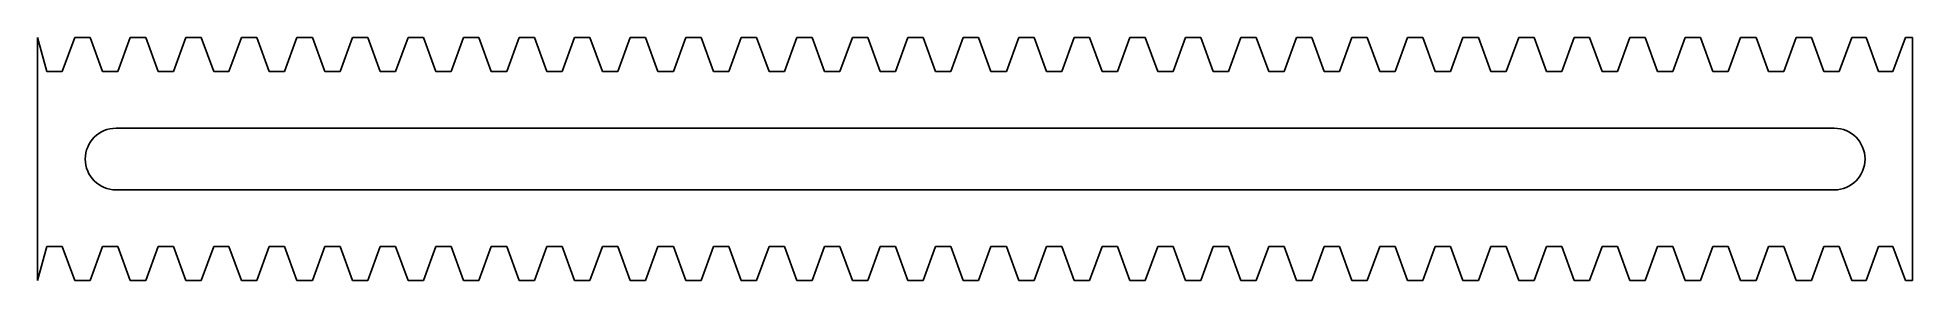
# Model space of a CAD drawing. Header units: millimetres. Extents: x 266 to 454, y 156 to 181.
import ezdxf

# ---------------------------------------------------------------- set-up
doc = ezdxf.new("R2010")
doc.units = ezdxf.units.MM

msp = doc.modelspace()

# ---------------------------------------------------------------- linework, layer by layer
for p, q in [((265.62, 180.55), (265.62, 156.11)), ((266.55, 177.13), (265.62, 180.55)), ((269.37, 180.55), (268.1, 177.13)), ((270.91, 180.55), (269.37, 180.55)), ((272.16, 177.12), (270.91, 180.55)), ((274.95, 180.55), (273.7, 177.12)), ((276.5, 180.55), (274.95, 180.55)), ((277.74, 177.12), (276.5, 180.55)), ((280.54, 180.55), (279.29, 177.12)), ((282.08, 180.55), (280.54, 180.55)), ((283.33, 177.12), (282.08, 180.55)), ((286.12, 180.55), (284.87, 177.12)), ((287.66, 180.55), (286.12, 180.55)), ((288.91, 177.12), (287.66, 180.55)), ((291.7, 180.55), (290.45, 177.12)), ((293.25, 180.55), (291.7, 180.55)), ((294.49, 177.12), (293.25, 180.55)), ((297.29, 180.55), (296.04, 177.12)), ((298.83, 180.55), (297.29, 180.55)), ((300.08, 177.12), (298.83, 180.55)), ((302.87, 180.55), (301.62, 177.12)), ((304.41, 180.55), (302.87, 180.55)), ((305.66, 177.12), (304.41, 180.55)), ((308.45, 180.55), (307.2, 177.12)), ((310, 180.55), (308.45, 180.55)), ((311.24, 177.12), (310, 180.55)), ((314.04, 180.55), (312.79, 177.12)), ((315.58, 180.55), (314.04, 180.55)), ((316.83, 177.12), (315.58, 180.55)), ((319.62, 180.55), (318.37, 177.12)), ((321.16, 180.55), (319.62, 180.55)), ((322.41, 177.12), (321.16, 180.55)), ((325.2, 180.55), (323.95, 177.12)), ((326.75, 180.55), (325.2, 180.55)), ((327.99, 177.12), (326.75, 180.55)), ((330.79, 180.55), (329.54, 177.12)), ((332.33, 180.55), (330.79, 180.55)), ((333.58, 177.12), (332.33, 180.55)), ((336.37, 180.55), (335.12, 177.12)), ((337.91, 180.55), (336.37, 180.55)), ((339.16, 177.12), (337.91, 180.55)), ((341.95, 180.55), (340.7, 177.12)), ((343.5, 180.55), (341.95, 180.55)), ((344.74, 177.12), (343.5, 180.55)), ((347.54, 180.55), (346.29, 177.12)), ((349.08, 180.55), (347.54, 180.55)), ((350.33, 177.12), (349.08, 180.55)), ((353.12, 180.55), (351.87, 177.12)), ((354.66, 180.55), (353.12, 180.55)), ((355.91, 177.12), (354.66, 180.55)), ((358.68, 180.56), (357.45, 177.12)), ((360.22, 180.56), (358.68, 180.56)), ((361.47, 177.13), (360.22, 180.56)), ((364.27, 180.56), (363.02, 177.13)), ((365.81, 180.56), (364.27, 180.56)), ((367.06, 177.13), (365.81, 180.56)), ((369.85, 180.56), (368.6, 177.13)), ((371.39, 180.56), (369.85, 180.56)), ((372.64, 177.13), (371.39, 180.56)), ((375.43, 180.56), (374.19, 177.13)), ((376.98, 180.56), (375.43, 180.56)), ((378.23, 177.13), (376.98, 180.56)), ((381.02, 180.56), (379.77, 177.13)), ((382.56, 180.56), (381.02, 180.56)), ((383.81, 177.13), (382.56, 180.56)), ((386.6, 180.56), (385.35, 177.13)), ((388.14, 180.56), (386.6, 180.56)), ((389.39, 177.13), (388.14, 180.56)), ((392.18, 180.56), (390.94, 177.13)), ((393.73, 180.56), (392.18, 180.56)), ((394.96, 177.12), (393.73, 180.56)), ((397.76, 180.55), (396.51, 177.12)), ((399.3, 180.55), (397.76, 180.55)), ((400.55, 177.12), (399.3, 180.55)), ((403.34, 180.55), (402.09, 177.12)), ((404.88, 180.55), (403.34, 180.55)), ((406.13, 177.12), (404.88, 180.55)), ((408.92, 180.55), (407.67, 177.12)), ((410.47, 180.55), (408.92, 180.55)), ((411.71, 177.12), (410.47, 180.55)), ((414.53, 180.54), (413.26, 177.12)), ((416.07, 180.54), (414.53, 180.54)), ((417.32, 177.12), (416.07, 180.54)), ((420.11, 180.54), (418.86, 177.12)), ((421.65, 180.54), (420.11, 180.54)), ((422.9, 177.12), (421.65, 180.54)), ((425.69, 180.54), (424.44, 177.12)), ((427.24, 180.54), (425.69, 180.54)), ((428.48, 177.12), (427.24, 180.54)), ((431.25, 180.55), (430.03, 177.12)), ((432.79, 180.55), (431.25, 180.55)), ((434.04, 177.13), (432.79, 180.55)), ((436.83, 180.55), (435.59, 177.13)), ((438.38, 180.55), (436.83, 180.55)), ((439.62, 177.13), (438.38, 180.55)), ((442.42, 180.55), (441.17, 177.13)), ((443.96, 180.55), (442.42, 180.55)), ((445.21, 177.13), (443.96, 180.55)), ((448, 180.55), (446.75, 177.13)), ((448.72, 180.55), (448, 180.55)), ((449.44, 180.55), (448.72, 180.55)), ((448.72, 180.55), (448.72, 180.55)), ((450.69, 177.13), (449.44, 180.55)), ((453.39, 180.55), (452.14, 177.13)), ((454.11, 180.55), (453.39, 180.55)), ((454.11, 168.33), (454.11, 180.55)), ((268.1, 177.13), (266.55, 177.13)), ((273.7, 177.12), (272.16, 177.12)), ((279.29, 177.12), (277.74, 177.12)), ((284.87, 177.12), (283.33, 177.12)), ((290.45, 177.12), (288.91, 177.12)), ((296.04, 177.12), (294.49, 177.12)), ((301.62, 177.12), (300.08, 177.12)), ((307.2, 177.12), (305.66, 177.12)), ((312.79, 177.12), (311.24, 177.12)), ((318.37, 177.12), (316.83, 177.12)), ((323.95, 177.12), (322.41, 177.12)), ((329.54, 177.12), (327.99, 177.12)), ((335.12, 177.12), (333.58, 177.12)), ((340.7, 177.12), (339.16, 177.12)), ((346.29, 177.12), (344.74, 177.12)), ((351.87, 177.12), (350.33, 177.12)), ((357.45, 177.12), (355.91, 177.12)), ((363.02, 177.13), (361.47, 177.13)), ((368.6, 177.13), (367.06, 177.13)), ((374.19, 177.13), (372.64, 177.13)), ((379.77, 177.13), (378.23, 177.13)), ((385.35, 177.13), (383.81, 177.13)), ((390.94, 177.13), (389.39, 177.13)), ((396.51, 177.12), (394.96, 177.12)), ((402.09, 177.12), (400.55, 177.12)), ((407.67, 177.12), (406.13, 177.12)), ((413.26, 177.12), (411.71, 177.12)), ((418.86, 177.12), (417.32, 177.12)), ((424.44, 177.12), (422.9, 177.12)), ((430.03, 177.12), (428.48, 177.12)), ((435.59, 177.13), (434.04, 177.13)), ((441.17, 177.13), (439.62, 177.13)), ((446.75, 177.13), (445.21, 177.13)), ((452.14, 177.13), (450.69, 177.13)), ((273.52, 171.44), (446.24, 171.44)), ((454.11, 168.33), (454.11, 156.11)), ((273.52, 165.23), (446.24, 165.23)), ((266.55, 159.54), (265.62, 156.11)), ((268.1, 159.54), (266.55, 159.54)), ((269.37, 156.12), (268.1, 159.54)), ((272.16, 159.55), (270.91, 156.12)), ((273.7, 159.55), (272.16, 159.55)), ((274.95, 156.12), (273.7, 159.55)), ((277.74, 159.55), (276.5, 156.12)), ((279.29, 159.55), (277.74, 159.55)), ((280.54, 156.12), (279.29, 159.55)), ((283.33, 159.55), (282.08, 156.12)), ((284.87, 159.55), (283.33, 159.55)), ((286.12, 156.12), (284.87, 159.55)), ((288.91, 159.55), (287.66, 156.12)), ((290.45, 159.55), (288.91, 159.55)), ((291.7, 156.12), (290.45, 159.55)), ((294.49, 159.55), (293.25, 156.12)), ((296.04, 159.55), (294.49, 159.55)), ((297.29, 156.12), (296.04, 159.55)), ((300.08, 159.55), (298.83, 156.12)), ((301.62, 159.55), (300.08, 159.55)), ((302.87, 156.12), (301.62, 159.55)), ((305.66, 159.55), (304.41, 156.12)), ((307.2, 159.55), (305.66, 159.55)), ((308.45, 156.12), (307.2, 159.55)), ((311.24, 159.55), (310, 156.12)), ((312.79, 159.55), (311.24, 159.55)), ((314.04, 156.12), (312.79, 159.55)), ((316.83, 159.55), (315.58, 156.12)), ((318.37, 159.55), (316.83, 159.55)), ((319.62, 156.12), (318.37, 159.55)), ((322.41, 159.55), (321.16, 156.12)), ((323.95, 159.55), (322.41, 159.55)), ((325.2, 156.12), (323.95, 159.55)), ((327.99, 159.55), (326.75, 156.12)), ((329.54, 159.55), (327.99, 159.55)), ((330.79, 156.12), (329.54, 159.55)), ((333.58, 159.55), (332.33, 156.12)), ((335.12, 159.55), (333.58, 159.55)), ((336.37, 156.12), (335.12, 159.55)), ((339.16, 159.55), (337.91, 156.12)), ((340.7, 159.55), (339.16, 159.55)), ((341.95, 156.12), (340.7, 159.55)), ((344.74, 159.55), (343.5, 156.12)), ((346.29, 159.55), (344.74, 159.55)), ((347.54, 156.12), (346.29, 159.55)), ((350.33, 159.55), (349.08, 156.12)), ((351.87, 159.55), (350.33, 159.55)), ((353.12, 156.12), (351.87, 159.55)), ((355.91, 159.55), (354.66, 156.12)), ((357.45, 159.55), (355.91, 159.55)), ((358.68, 156.11), (357.45, 159.55)), ((361.47, 159.54), (360.22, 156.11)), ((363.02, 159.54), (361.47, 159.54)), ((364.27, 156.11), (363.02, 159.54)), ((367.06, 159.54), (365.81, 156.11)), ((368.6, 159.54), (367.06, 159.54)), ((369.85, 156.11), (368.6, 159.54)), ((372.64, 159.54), (371.39, 156.11)), ((374.19, 159.54), (372.64, 159.54)), ((375.43, 156.11), (374.19, 159.54)), ((378.23, 159.54), (376.98, 156.11)), ((379.77, 159.54), (378.23, 159.54)), ((381.02, 156.11), (379.77, 159.54)), ((383.81, 159.54), (382.56, 156.11)), ((385.35, 159.54), (383.81, 159.54)), ((386.6, 156.11), (385.35, 159.54)), ((389.39, 159.54), (388.14, 156.11)), ((390.94, 159.54), (389.39, 159.54)), ((392.18, 156.11), (390.94, 159.54)), ((394.96, 159.54), (393.73, 156.11)), ((396.51, 159.54), (394.96, 159.54)), ((397.76, 156.12), (396.51, 159.54)), ((400.55, 159.54), (399.3, 156.12)), ((402.09, 159.54), (400.55, 159.54)), ((403.34, 156.12), (402.09, 159.54)), ((406.13, 159.54), (404.88, 156.12)), ((407.67, 159.54), (406.13, 159.54)), ((408.92, 156.12), (407.67, 159.54)), ((411.71, 159.54), (410.47, 156.12)), ((413.26, 159.54), (411.71, 159.54)), ((414.53, 156.12), (413.26, 159.54)), ((417.32, 159.55), (416.07, 156.12)), ((418.86, 159.55), (417.32, 159.55)), ((420.11, 156.12), (418.86, 159.55)), ((422.9, 159.55), (421.65, 156.12)), ((424.44, 159.55), (422.9, 159.55)), ((425.69, 156.12), (424.44, 159.55)), ((428.48, 159.55), (427.24, 156.12)), ((430.03, 159.55), (428.48, 159.55)), ((431.25, 156.11), (430.03, 159.55)), ((434.04, 159.54), (432.79, 156.11)), ((435.59, 159.54), (434.04, 159.54)), ((436.83, 156.11), (435.59, 159.54)), ((439.62, 159.54), (438.38, 156.11)), ((441.17, 159.54), (439.62, 159.54)), ((442.42, 156.11), (441.17, 159.54)), ((445.21, 159.54), (443.96, 156.11)), ((446.75, 159.54), (445.21, 159.54)), ((448, 156.11), (446.75, 159.54)), ((450.69, 159.54), (449.44, 156.11)), ((452.14, 159.54), (450.69, 159.54)), ((453.39, 156.11), (452.14, 159.54)), ((270.91, 156.12), (269.37, 156.12)), ((276.5, 156.12), (274.95, 156.12)), ((282.08, 156.12), (280.54, 156.12)), ((287.66, 156.12), (286.12, 156.12)), ((293.25, 156.12), (291.7, 156.12)), ((298.83, 156.12), (297.29, 156.12)), ((304.41, 156.12), (302.87, 156.12)), ((310, 156.12), (308.45, 156.12)), ((315.58, 156.12), (314.04, 156.12)), ((321.16, 156.12), (319.62, 156.12)), ((326.75, 156.12), (325.2, 156.12)), ((332.33, 156.12), (330.79, 156.12)), ((337.91, 156.12), (336.37, 156.12)), ((343.5, 156.12), (341.95, 156.12)), ((349.08, 156.12), (347.54, 156.12)), ((354.66, 156.12), (353.12, 156.12)), ((360.22, 156.11), (358.68, 156.11)), ((365.81, 156.11), (364.27, 156.11)), ((371.39, 156.11), (369.85, 156.11)), ((376.98, 156.11), (375.43, 156.11)), ((382.56, 156.11), (381.02, 156.11)), ((388.14, 156.11), (386.6, 156.11)), ((393.73, 156.11), (392.18, 156.11)), ((399.3, 156.12), (397.76, 156.12)), ((404.88, 156.12), (403.34, 156.12)), ((410.47, 156.12), (408.92, 156.12)), ((416.07, 156.12), (414.53, 156.12)), ((421.65, 156.12), (420.11, 156.12)), ((427.24, 156.12), (425.69, 156.12)), ((432.79, 156.11), (431.25, 156.11)), ((438.38, 156.11), (436.83, 156.11)), ((443.96, 156.11), (442.42, 156.11)), ((448.72, 156.11), (448, 156.11)), ((449.44, 156.11), (448.72, 156.11)), ((448.72, 156.11), (448.72, 156.11)), ((454.11, 156.11), (453.39, 156.11))]:
    msp.add_line(p, q)
for centre, start, end in [((273.52, 168.33), 90, 270), ((446.24, 168.33), 270, 90)]:
    msp.add_arc(centre, 3.1, start, end)

doc.saveas('drawing.dxf')
